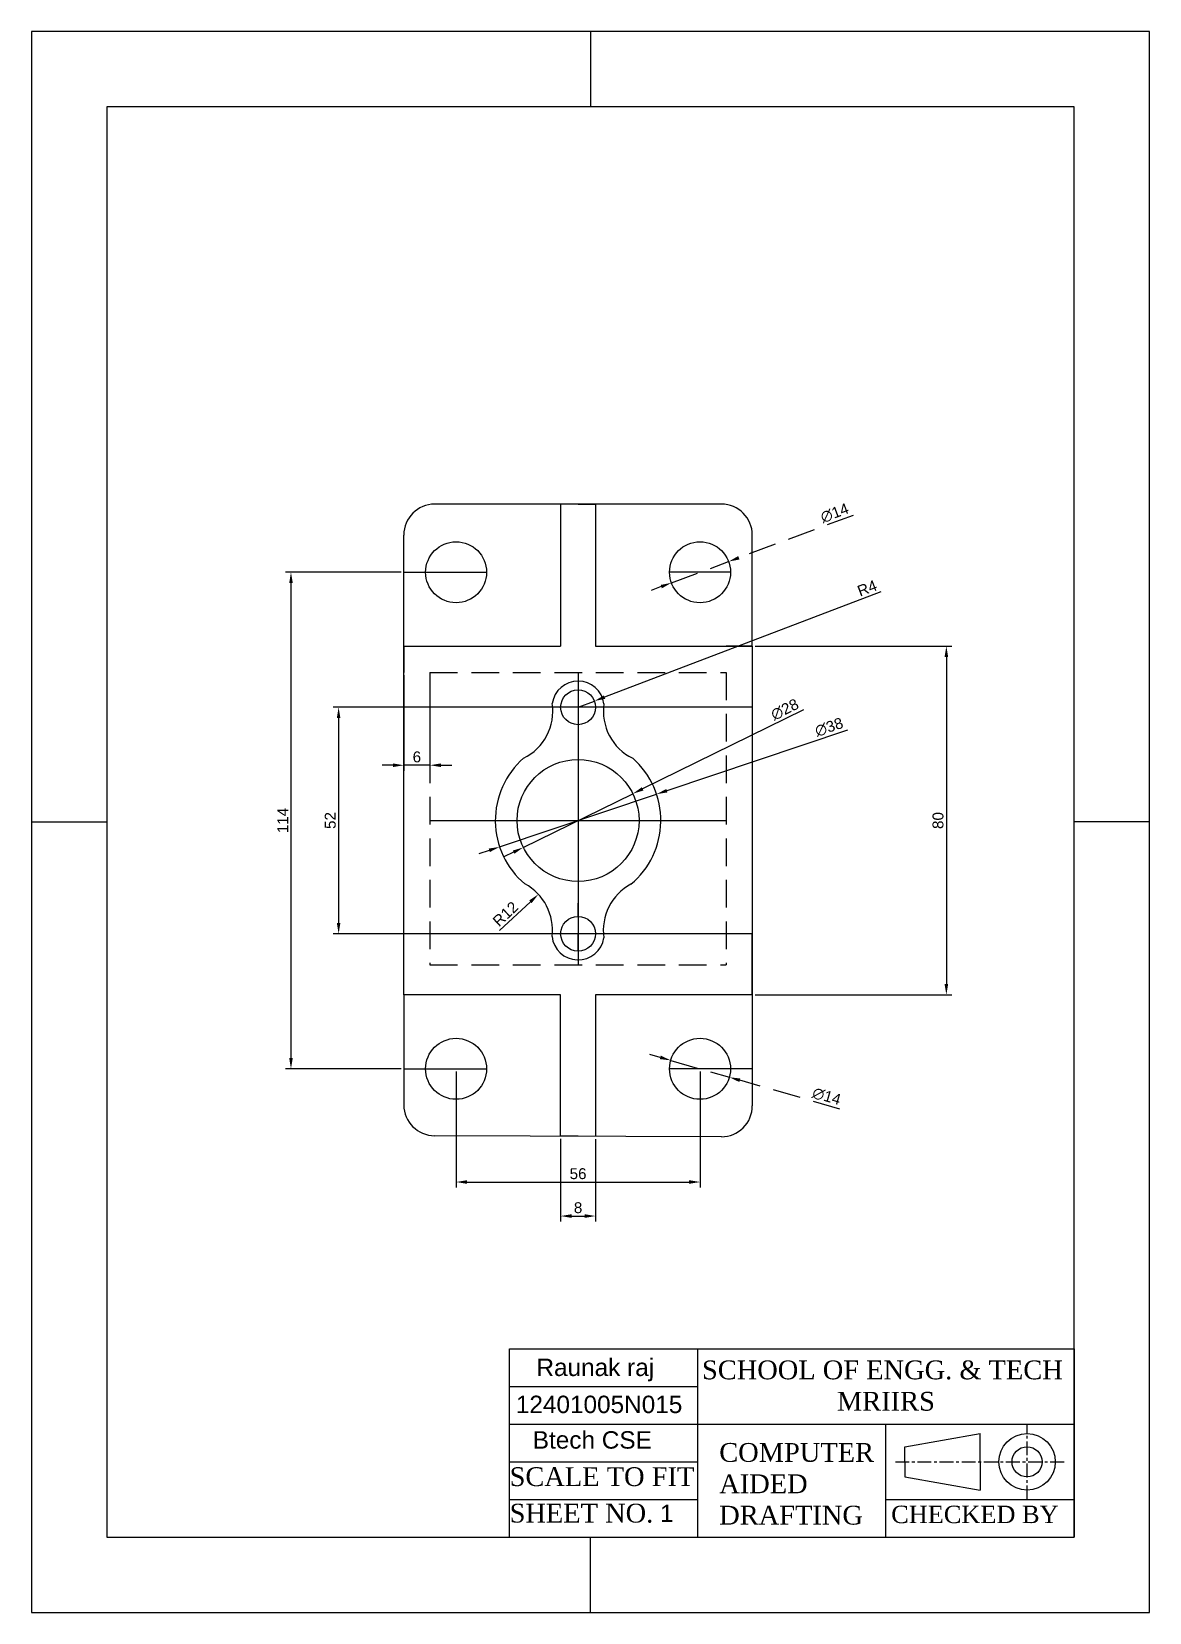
# Model space of a CAD drawing. Header units: millimetres. Extents: x 382 to 639, y 418 to 780.
import ezdxf

# ---------------------------------------------------------------- set-up
doc = ezdxf.new("R2010")
doc.units = ezdxf.units.MM
doc.linetypes.add('CENTER', pattern=[50.8, 31.75, -6.35, 6.35, -6.35])
doc.linetypes.add('HIDDEN', pattern=[9.525, 6.35, -3.175])
doc.layers.add('DOTTED', color=7, linetype='HIDDEN')
doc.styles.get("Standard").update_dxf_attribs({"font": 'arial.ttf'})
doc.styles.add('style1', font='arial.ttf')
doc.dimstyles.new('ISO-25', dxfattribs={"dimtxt": 2.5, "dimasz": 2.5, "dimexe": 1.25, "dimexo": 0.625, "dimtad": 1, "dimtxsty": 'Standard', "dimcen": 2.5, "dimadec": 0, "dimazin": 0, "dimtfac": 1, "dimtmove": 0, "dimatfit": 3, "dimfxl": 1, "dimarcsym": 0})

# ---------------------------------------------------------------- blocks, each defined once
blk = doc.blocks.new('*D1')
at = {"layer": 'Defpoints', "color": 0, "transparency": 16777216}
for p in [(542.07, 658.84), (528.95, 653.96)]:
    blk.add_point(p, dxfattribs=at)
at = {"layer": 'DOTTED', "color": 0, "lineweight": -2, "transparency": 16777216}
for p, q in [((570.63, 669.45), (544.42, 659.71)), ((528.95, 653.96), (542.07, 658.84)), ((526.61, 653.09), (524.26, 652.22))]:
    blk.add_line(p, q, dxfattribs=at)
at = {"layer": 'DOTTED', "color": 0, "transparency": 16777216}
for points in [[(544.27, 660.1), (544.56, 659.32), (542.07, 658.84)], [(526.46, 653.48), (526.75, 652.7), (528.95, 653.96)]]:
    blk.add_solid(points, dxfattribs=at)
at = {"layer": 'DOTTED', "color": 0, "transparency": 16777216, "insert": (566.41, 669.98), "char_height": 2.5, "attachment_point": 5, "rotation": 20.3835}
blk.add_mtext('∅14', dxfattribs=at)
blk = doc.blocks.new('*D2')
at = {"layer": 'Defpoints', "color": 0, "transparency": 16777216}
for p in [(528.78, 544.34), (542.24, 540.46)]:
    blk.add_point(p, dxfattribs=at)
at = {"layer": 'DOTTED', "color": 0, "lineweight": -2, "transparency": 16777216}
for p, q in [((526.38, 545.03), (523.98, 545.72)), ((528.78, 544.34), (542.24, 540.46)), ((567.63, 533.14), (544.64, 539.77))]:
    blk.add_line(p, q, dxfattribs=at)
at = {"layer": 'DOTTED', "color": 0, "transparency": 16777216}
for points in [[(526.5, 545.43), (526.27, 544.63), (528.78, 544.34)], [(544.75, 540.17), (544.52, 539.37), (542.24, 540.46)]]:
    blk.add_solid(points, dxfattribs=at)
at = {"layer": 'DOTTED', "color": 0, "transparency": 16777216, "insert": (564.56, 536.08), "char_height": 2.5, "attachment_point": 5, "rotation": 343.9248}
blk.add_mtext('∅14', dxfattribs=at)
blk = doc.blocks.new('*D3')
at = {"color": 0, "lineweight": -2, "transparency": 16777216}
for p, q in [((548.14, 639.4), (593.31, 639.4)), ((592.06, 636.9), (592.06, 561.9)), ((548.14, 559.4), (593.31, 559.4))]:
    blk.add_line(p, q, dxfattribs=at)
at = {"color": 0, "transparency": 16777216}
for points in [[(591.64, 636.9), (592.47, 636.9), (592.06, 639.4)], [(591.64, 561.9), (592.47, 561.9), (592.06, 559.4)]]:
    blk.add_solid(points, dxfattribs=at)
at = {"layer": 'Defpoints', "color": 0, "transparency": 16777216}
for p in [(547.51, 639.4), (547.51, 559.4), (592.06, 559.4)]:
    blk.add_point(p, dxfattribs=at)
at = {"color": 0, "transparency": 16777216, "insert": (590.15, 599.4), "char_height": 2.5, "attachment_point": 5, "rotation": 90}
blk.add_mtext('80', dxfattribs=at)
blk = doc.blocks.new('*D4')
at = {"color": 0, "lineweight": -2, "transparency": 16777216}
for p, q in [((472.89, 625.4), (451.29, 625.4)), ((452.54, 622.9), (452.54, 575.9)), ((472.89, 573.4), (451.29, 573.4))]:
    blk.add_line(p, q, dxfattribs=at)
at = {"color": 0, "transparency": 16777216}
for points in [[(452.12, 622.9), (452.95, 622.9), (452.54, 625.4)], [(452.12, 575.9), (452.95, 575.9), (452.54, 573.4)]]:
    blk.add_solid(points, dxfattribs=at)
at = {"layer": 'Defpoints', "color": 0, "transparency": 16777216}
for p in [(473.51, 625.4), (452.54, 573.4), (473.51, 573.4)]:
    blk.add_point(p, dxfattribs=at)
at = {"color": 0, "transparency": 16777216, "insert": (450.63, 599.4), "char_height": 2.5, "attachment_point": 5, "rotation": 90}
blk.add_mtext('52', dxfattribs=at)
blk = doc.blocks.new('*D5')
at = {"color": 0, "lineweight": -2, "transparency": 16777216}
for p, q in [((466.89, 656.4), (440.35, 656.4)), ((441.6, 653.9), (441.6, 544.9)), ((466.89, 542.4), (440.35, 542.4))]:
    blk.add_line(p, q, dxfattribs=at)
at = {"color": 0, "transparency": 16777216}
for points in [[(441.19, 653.9), (442.02, 653.9), (441.6, 656.4)], [(441.19, 544.9), (442.02, 544.9), (441.6, 542.4)]]:
    blk.add_solid(points, dxfattribs=at)
at = {"layer": 'Defpoints', "color": 0, "transparency": 16777216}
for p in [(467.51, 656.4), (441.6, 542.4), (467.51, 542.4)]:
    blk.add_point(p, dxfattribs=at)
at = {"color": 0, "transparency": 16777216, "insert": (439.72, 599.4), "char_height": 2.5, "attachment_point": 5, "rotation": 90}
blk.add_mtext('114', dxfattribs=at)
blk = doc.blocks.new('*D6')
at = {"color": 0, "lineweight": -2, "transparency": 16777216}
for p, q in [((479.51, 541.77), (479.51, 515.16)), ((535.51, 541.77), (535.51, 515.16)), ((482.01, 516.41), (533.01, 516.41))]:
    blk.add_line(p, q, dxfattribs=at)
at = {"color": 0, "transparency": 16777216}
for points in [[(482.01, 516.83), (482.01, 516), (479.51, 516.41)], [(533.01, 516.83), (533.01, 516), (535.51, 516.41)]]:
    blk.add_solid(points, dxfattribs=at)
at = {"layer": 'Defpoints', "color": 0, "transparency": 16777216}
for p in [(479.51, 542.4), (535.51, 542.4), (535.51, 516.41)]:
    blk.add_point(p, dxfattribs=at)
at = {"color": 0, "transparency": 16777216, "insert": (507.51, 518.31), "char_height": 2.5, "attachment_point": 5}
blk.add_mtext('56', dxfattribs=at)
blk = doc.blocks.new('*D7')
at = {"color": 0, "lineweight": -2, "transparency": 16777216}
for p, q in [((577, 651.93), (513.58, 627.72)), ((507.51, 625.4), (511.25, 626.82))]:
    blk.add_line(p, q, dxfattribs=at)
at = {"color": 0, "transparency": 16777216}
blk.add_solid([(513.43, 628.11), (513.73, 627.33), (511.25, 626.82)], dxfattribs=at)
at = {"layer": 'Defpoints', "color": 0, "transparency": 16777216}
for p in [(507.51, 625.4), (511.25, 626.82)]:
    blk.add_point(p, dxfattribs=at)
at = {"color": 0, "transparency": 16777216, "insert": (573.87, 652.74), "char_height": 2.5, "attachment_point": 5, "rotation": 20.8949}
blk.add_mtext('R4', dxfattribs=at)
blk = doc.blocks.new('*D8')
at = {"color": 0, "lineweight": -2, "transparency": 16777216}
for p, q in [((569.34, 620.17), (527.89, 606.24)), ((489.5, 593.35), (525.52, 605.45)), ((487.13, 592.55), (484.76, 591.76))]:
    blk.add_line(p, q, dxfattribs=at)
at = {"color": 0, "transparency": 16777216}
for points in [[(527.76, 606.64), (528.02, 605.85), (525.52, 605.45)], [(487, 592.95), (487.26, 592.16), (489.5, 593.35)]]:
    blk.add_solid(points, dxfattribs=at)
at = {"layer": 'Defpoints', "color": 0, "transparency": 16777216}
for p in [(525.52, 605.45), (489.5, 593.35)]:
    blk.add_point(p, dxfattribs=at)
at = {"color": 0, "transparency": 16777216, "insert": (565.13, 620.83), "char_height": 2.5, "attachment_point": 5, "rotation": 18.5659}
blk.add_mtext('∅38', dxfattribs=at)
blk = doc.blocks.new('*D9')
at = {"color": 0, "lineweight": -2, "transparency": 16777216}
for p, q in [((559.23, 624.78), (522.32, 606.67)), ((494.94, 593.23), (520.08, 605.56)), ((492.7, 592.13), (490.45, 591.03))]:
    blk.add_line(p, q, dxfattribs=at)
at = {"color": 0, "transparency": 16777216}
for points in [[(522.14, 607.04), (522.51, 606.29), (520.08, 605.56)], [(492.51, 592.5), (492.88, 591.76), (494.94, 593.23)]]:
    blk.add_solid(points, dxfattribs=at)
at = {"layer": 'Defpoints', "color": 0, "transparency": 16777216}
for p in [(520.08, 605.56), (494.94, 593.23)]:
    blk.add_point(p, dxfattribs=at)
at = {"color": 0, "transparency": 16777216, "insert": (554.97, 624.88), "char_height": 2.5, "attachment_point": 5, "rotation": 26.1352}
blk.add_mtext('∅28', dxfattribs=at)
blk = doc.blocks.new('*D10')
at = {"color": 0, "lineweight": -2, "transparency": 16777216}
blk.add_line((489.48, 574.13), (496.57, 580.75), dxfattribs=at)
at = {"color": 0, "transparency": 16777216}
blk.add_solid([(496.29, 581.05), (496.86, 580.44), (498.4, 582.46)], dxfattribs=at)
at = {"layer": 'Defpoints', "color": 0, "transparency": 16777216}
for p in [(498.4, 582.46), (489.63, 574.27)]:
    blk.add_point(p, dxfattribs=at)
at = {"color": 0, "transparency": 16777216, "insert": (490.83, 577.96), "char_height": 2.5, "attachment_point": 5, "rotation": 43.0333}
blk.add_mtext('R12', dxfattribs=at)
blk = doc.blocks.new('*D11')
at = {"color": 0, "lineweight": -2, "transparency": 16777216}
for p, q in [((503.51, 526.31), (503.51, 507.35)), ((511.51, 526.28), (511.51, 507.35)), ((506.01, 508.6), (509.01, 508.6))]:
    blk.add_line(p, q, dxfattribs=at)
at = {"color": 0, "transparency": 16777216}
for points in [[(506.01, 509.02), (506.01, 508.18), (503.51, 508.6)], [(509.01, 509.02), (509.01, 508.18), (511.51, 508.6)]]:
    blk.add_solid(points, dxfattribs=at)
at = {"layer": 'Defpoints', "color": 0, "transparency": 16777216}
for p in [(503.51, 526.93), (511.51, 526.91), (511.51, 508.6)]:
    blk.add_point(p, dxfattribs=at)
at = {"color": 0, "transparency": 16777216, "insert": (507.51, 510.5), "char_height": 2.5, "attachment_point": 5}
blk.add_mtext('8', dxfattribs=at)
blk = doc.blocks.new('*D12')
at = {"color": 0, "lineweight": -2, "transparency": 16777216}
for p, q in [((467.51, 632.77), (467.51, 610.84)), ((473.51, 632.77), (473.51, 610.84)), ((465.01, 612.09), (462.51, 612.09)), ((473.51, 612.09), (467.51, 612.09)), ((476.01, 612.09), (478.51, 612.09))]:
    blk.add_line(p, q, dxfattribs=at)
at = {"color": 0, "transparency": 16777216}
for points in [[(465.01, 612.5), (465.01, 611.67), (467.51, 612.09)], [(476.01, 612.5), (476.01, 611.67), (473.51, 612.09)]]:
    blk.add_solid(points, dxfattribs=at)
at = {"layer": 'Defpoints', "color": 0, "transparency": 16777216}
for p in [(467.51, 633.4), (473.51, 633.4), (467.51, 612.09)]:
    blk.add_point(p, dxfattribs=at)
at = {"color": 0, "transparency": 16777216, "insert": (470.51, 613.99), "char_height": 2.5, "attachment_point": 5}
blk.add_mtext('6', dxfattribs=at)

msp = doc.modelspace()

# ---------------------------------------------------------------- linework, layer by layer
for p, q in [((510.362, 780.498), (510.362, 763.218)), ((399.338, 763.218), (399.338, 434.898)), ((621.386, 763.218), (399.338, 763.218)), ((621.386, 434.898), (621.386, 763.218)), ((540.433, 672.018), (474.587, 672.018)), ((507.51, 672.018), (503.51, 672.018)), ((503.51, 672.018), (503.51, 639.398)), ((507.51, 672.018), (511.51, 672.018)), ((511.51, 672.018), (511.51, 639.398)), ((467.51, 656.398), (467.51, 664.941)), ((547.51, 656.398), (547.51, 664.941)), ((467.51, 639.398), (467.51, 656.398)), ((467.51, 656.398), (486.51, 656.398)), ((467.51, 656.398), (479.51, 656.398)), ((542.51, 656.398), (528.51, 656.398)), ((542.51, 656.398), (535.51, 656.398)), ((547.51, 639.398), (547.51, 656.398)), ((467.51, 639.398), (503.51, 639.398)), ((467.51, 559.398), (467.51, 639.398)), ((503.51, 639.398), (503.51, 639.398)), ((511.51, 639.398), (547.51, 639.398)), ((547.51, 639.398), (547.51, 559.398)), ((547.51, 639.398), (547.51, 625.398)), ((507.51, 633.398), (507.51, 566.248)), ((547.51, 625.398), (467.51, 625.398)), ((382.058, 599.058), (399.338, 599.058)), ((473.51, 599.398), (541.51, 599.398)), ((638.666, 599.058), (621.386, 599.058)), ((507.51, 580.398), (507.51, 577.398)), ((507.51, 577.398), (507.51, 580.398)), ((547.51, 573.398), (467.51, 573.398)), ((507.51, 573.398), (507.51, 569.398)), ((507.51, 569.398), (507.51, 573.398)), ((547.51, 559.398), (547.51, 573.398)), ((467.51, 559.398), (467.51, 542.398)), ((503.51, 559.398), (467.51, 559.398)), ((503.51, 526.933), (503.51, 559.398)), ((503.51, 559.398), (503.51, 559.398)), ((547.51, 559.398), (511.51, 559.398)), ((511.51, 559.398), (511.51, 526.905)), ((547.51, 559.398), (547.51, 542.398)), ((467.51, 542.398), (486.51, 542.398)), ((467.51, 542.398), (479.51, 542.398)), ((467.51, 542.398), (467.51, 534.113)), ((547.51, 542.398), (528.51, 542.398)), ((542.51, 542.398), (535.51, 542.398)), ((547.51, 542.398), (547.51, 533.88)), ((540.408, 526.803), (474.562, 527.036)), ((507.51, 526.919), (503.51, 526.933)), ((491.786, 434.898), (491.786, 478.098)), ((491.786, 478.098), (534.986, 478.098)), ((534.986, 434.898), (534.986, 478.098)), ((534.986, 478.098), (621.386, 478.098)), ((621.386, 478.098), (621.386, 434.898)), ((491.786, 469.458), (534.986, 469.458)), ((491.786, 460.818), (534.986, 460.818)), ((534.986, 460.818), (578.186, 460.818)), ((578.186, 460.818), (621.386, 460.818)), ((578.186, 434.898), (578.186, 460.818)), ((582.506, 455.634), (599.786, 458.658)), ((599.786, 452.178), (599.786, 458.658)), ((582.506, 452.178), (582.506, 455.634)), ((491.786, 452.178), (534.986, 452.178)), ((582.506, 452.178), (582.506, 448.722)), ((599.786, 452.178), (599.786, 445.698)), ((582.506, 448.722), (599.786, 445.698)), ((491.786, 443.538), (534.986, 443.538)), ((578.186, 443.538), (621.386, 443.538)), ((399.338, 434.898), (621.386, 434.898)), ((491.786, 434.898), (621.386, 434.898)), ((510.362, 417.618), (510.362, 434.898))]:
    msp.add_line(p, q)
at = {"linetype": 'CENTER', "ltscale": 0.1}
for p, q in [((610.586, 443.538), (610.586, 460.818)), ((580.346, 452.178), (619.226, 452.178))]:
    msp.add_line(p, q, dxfattribs=at)
msp.add_lwpolyline([(382.058, 780.498), (382.058, 417.618), (638.666, 417.618), (638.666, 780.498)], close=True)
for centre, radius in [((479.51, 656.398), 7), ((535.51, 656.398), 7), ((507.51, 625.398), 4), ((507.51, 599.398), 14), ((507.51, 573.398), 4), ((479.51, 542.398), 7), ((535.51, 542.398), 7), ((610.586, 452.178), 6.48), ((610.586, 452.178), 3.456)]:
    msp.add_circle(centre, radius)
for centre, radius, start, end in [((474.587, 664.941), 7.077, 90, 180), ((540.433, 664.941), 7.077, 0, 90), ((507.51, 625.398), 6, 7.83711, 171.37037), ((489.718, 624.471), 12, 296.07606, 8.7611), ((525.324, 624.452), 12, 171.54605, 243.91933), ((507.51, 599.398), 19, 131.20878, 230.00081), ((507.51, 599.398), 19, 309.69909, 48.70841), ((489.629, 574.266), 12, 352.9954, 61.8138), ((525.307, 574.198), 12, 118.14684, 188.36865), ((507.51, 573.398), 6, 185.69514, 350.92673), ((474.587, 534.113), 7.077, 180, 269.79768), ((540.433, 533.88), 7.077, 269.79768, 0)]:
    msp.add_arc(centre, radius, start, end)
at = {"layer": 'DOTTED'}
for p, q in [((467.51, 639.398), (467.51, 633.398)), ((547.51, 639.398), (541.51, 639.398)), ((473.51, 633.398), (473.51, 566.248)), ((473.51, 633.398), (541.51, 633.398)), ((541.51, 633.398), (541.51, 566.248)), ((467.51, 573.398), (467.51, 579.398)), ((547.51, 579.398), (547.51, 579.398)), ((541.51, 573.398), (541.51, 573.398)), ((473.51, 566.248), (541.51, 566.248))]:
    msp.add_line(p, q, dxfattribs=at)

# ---------------------------------------------------------------- texts
at = {"style": 'style1'}
for s, p in [('Raunak raj', (497.955, 471.874)), ('12401005N015', (493.226, 463.368)), ('Btech CSE', (497.113, 455.208)), ('1', (526.327, 438.368))]:
    msp.add_text(s, height=4, dxfattribs=at).set_placement(p)
for s, insert, char_height, width, attachment_point in [('{\\fTimes New Roman|b0|i0|c0|p18;SCHOOL OF ENGG. & TECH  MRIIRS}', (578.186, 469.651), 4.32, 86.4, 5), ('{\\fTimes New Roman|b0|i0|c0|p18;COMPUTER AIDED DRAFTING}', (539.915, 456.498), 4.32, 43.2, 1), ('{\\fTimes New Roman|b0|i0|c0|p18;SCALE TO FIT}', (491.786, 450.938), 4.32, 43.2, 1), ('{\\fTimes New Roman|b0|i0|c0|p18;SHEET NO. }', (491.786, 442.558), 4.32, 43.2, 1), ('{\\fTimes New Roman|b0|i0|c0|p18;CHECKED BY}', (579.392, 442.114), 4, 50, 1)]:
    msp.add_mtext(s, dxfattribs=dict(insert=insert, char_height=char_height, width=width, attachment_point=attachment_point))

# ---------------------------------------------------------------- dimensions: what is measured, and where the dimension line sits
for base, p1, p2, picture, middle in [((441.603, 542.398), (467.51, 656.398), (467.51, 542.398), '*D5', (439.723, 599.398)), ((592.056, 559.398), (547.51, 639.398), (547.51, 559.398), '*D3', (590.154, 599.398)), ((452.536, 573.398), (473.51, 625.398), (473.51, 573.398), '*D4', (450.635, 599.398))]:
    dim = msp.add_linear_dim(base=base, p1=p1, p2=p2, angle=90, dimstyle='ISO-25')
    dim.commit()
    dim.dimension.update_dxf_attribs({"geometry": picture, "text_midpoint": middle})
for center, mpoint, picture, middle in [((507.51, 625.398), (511.247, 626.825), '*D7', (574.535, 650.986)), ((489.629, 574.266), (498.401, 582.455), '*D10', (492.115, 576.587))]:
    dim = msp.add_radius_dim(center=center, mpoint=mpoint, dimstyle='ISO-25')
    dim.commit()
    dim.dimension.update_dxf_attribs({"geometry": picture, "text_midpoint": middle, "dimtype": 164})
for base, p1, p2, picture, middle in [((467.51, 612.086), (473.51, 633.398), (467.51, 633.398), '*D12', (470.51, 613.987)), ((535.51, 516.413), (479.51, 542.398), (535.51, 542.398), '*D6', (507.51, 518.315)), ((511.51, 508.602), (503.51, 526.933), (511.51, 526.905), '*D11', (507.51, 510.503))]:
    dim = msp.add_linear_dim(base=base, p1=p1, p2=p2, dimstyle='ISO-25')
    dim.commit()
    dim.dimension.update_dxf_attribs({"geometry": picture, "text_midpoint": middle})
for p1, p2, picture, middle in [((494.942, 593.231), (520.079, 605.565), '*D9', (555.841, 623.112)), ((489.499, 593.349), (525.521, 605.448), '*D8', (565.76, 618.963))]:
    dim = msp.add_diameter_dim_2p(p1=p1, p2=p2, dimstyle='ISO-25')
    dim.commit()
    dim.dimension.update_dxf_attribs({"geometry": picture, "text_midpoint": middle, "dimtype": 163})
at = {"layer": 'DOTTED'}
for p1, p2, picture, middle in [((528.949, 653.96), (542.072, 658.836), '*D1', (567.099, 668.136)), ((528.784, 544.336), (542.237, 540.46), '*D2', (564.009, 534.186))]:
    dim = msp.add_diameter_dim_2p(p1=p1, p2=p2, dimstyle='ISO-25', dxfattribs=at)
    dim.commit()
    dim.dimension.update_dxf_attribs({"geometry": picture, "text_midpoint": middle, "dimtype": 163})

doc.saveas('drawing.dxf')
